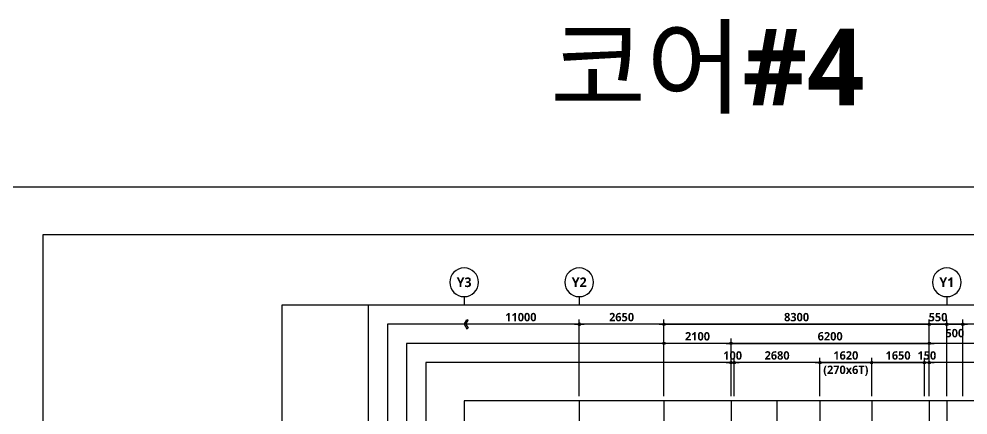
# Model space of a CAD drawing. Header units: millimetres. Extents: x 0 to 356400, y 0 to 68257.
# Drawn here: x 134400 to 164087, y 55856 to 68257 of the extents above; entities that cross this region are included whole.
import ezdxf
from ezdxf.enums import TextEntityAlignment as Align

# ---------------------------------------------------------------- set-up
doc = ezdxf.new("R2010")
doc.units = ezdxf.units.MM
doc.header["$LTSCALE"] = 75
doc.linetypes.add('CEN', pattern=[62, 60, -1, 0, -1])
doc.layers.get('Defpoints').update_dxf_attribs({"color": 161})
for name, color, linetype in [('A-ANNO-TEXT1', 7, 'Continuous'), ('A-CEN', 1, 'CEN'), ('A-ST-AXIS-BUB', 7, 'Continuous'), ('A-ST-AXIS-CEN', 252, 'CEN'), ('A-ST-AXIS-DIM', 7, 'Continuous')]:
    doc.layers.add(name, color=color, linetype=linetype)
for name, color, linetype, plot in [('Defpoint', 161, 'Continuous', False), ('G(그리드1)', 185, 'Continuous', False), ('G(그리드2)', 235, 'Continuous', False)]:
    doc.layers.add(name, color=color, linetype=linetype, plot=plot)
doc.styles.add('2020음성 1차', font='NanumGothicBold.ttf')
doc.styles.add('SH_대대리576', font='')
doc.styles.add('SH_진천_나눔', font='NanumGothicBold.ttf')
doc.styles.get('SH_대대리576').set_extended_font_data('NanumGothic', bold=True)
doc.dimstyles.new('SHP 75', dxfattribs={"dimscale": 75, "dimtxt": 3.5, "dimasz": 1, "dimexe": 2, "dimexo": 2, "dimgap": 1, "dimtad": 1, "dimdec": 0, "dimzin": 0, "dimdsep": 46, "dimtxsty": 'SH_대대리576', "dimblk": 'DIMDOT', "dimcen": 0.09, "dimclrd": 256, "dimclre": 256, "dimclrt": 3, "dimadec": 0, "dimazin": 1, "dimtfac": 1, "dimtdec": 0, "dimtix": 1, "dimtmove": 2, "dimatfit": 0, "dimldrblk": 'DIMDOT', "dimfxl": 1, "dimtfillclr": 3, "dimtolj": 1, "dimtzin": 0, "dimlwd": -1, "dimlwe": -1, "dimarcsym": 0})

# ---------------------------------------------------------------- blocks, each defined once
blk = doc.blocks.new('A-ST-AXIS-BUB-1')
at = {"layer": 'A-ST-AXIS-BUB'}
blk.add_line((0, 350), (0, 0), dxfattribs=at)
blk.add_circle((0, 950), 600, dxfattribs=at)
blk = doc.blocks.new('arrow1')
at = {"color": 0}
for p, q in [((0, 0), (0.286, 0.501)), ((0, 0), (0.286, -0.501)), ((0.165, 0), (0.41, 0.429)), ((0.165, 0), (0.41, -0.429)), ((0.286, 0.501), (0.41, 0.43)), ((0.286, -0.501), (0.41, -0.43))]:
    blk.add_line(p, q, dxfattribs=at)
blk = doc.blocks.new('DIMDOT')
at = {"color": 0}
blk.add_line((-2, 0), (2, 0), dxfattribs=at)
for radius in [0.5, 0.25]:
    blk.add_circle((0, 0), radius, dxfattribs=at)
blk = doc.blocks.new('*D2454')
at = {"layer": 'A-ST-AXIS-DIM'}
for p, q in [((154575, 56450), (154575, 58850)), ((162875, 56450), (162875, 58850)), ((154650, 58700), (162800, 58700))]:
    blk.add_line(p, q, dxfattribs=at)
at = {"layer": 'Defpoints', "color": 0}
for p in [(162875, 58700), (154575, 56300), (162875, 56300)]:
    blk.add_point(p, dxfattribs=at)
at = {"layer": 'A-ST-AXIS-DIM', "linetype": 'ByBlock', "xscale": 75, "yscale": 75, "zscale": 75, "rotation": 180}
blk.add_blockref('DIMDOT', (154575, 58700), dxfattribs=at)
at = {"layer": 'A-ST-AXIS-DIM', "linetype": 'ByBlock', "xscale": 75, "yscale": 75, "zscale": 75}
blk.add_blockref('DIMDOT', (162875, 58700), dxfattribs=at)
at = {"layer": 'A-ST-AXIS-DIM', "color": 3, "insert": (158725, 58920), "char_height": 262.5, "attachment_point": 5, "style": 'SH_대대리576'}
blk.add_mtext('\\A1;8300', dxfattribs=at)
blk = doc.blocks.new('*D2457')
at = {"layer": 'A-ST-AXIS-DIM'}
for p, q in [((162875, 56450), (162875, 58850)), ((163425, 56450), (163425, 58850)), ((162800, 58700), (162725, 58700)), ((162875, 58700), (163425, 58700)), ((163500, 58700), (163575, 58700))]:
    blk.add_line(p, q, dxfattribs=at)
at = {"layer": 'Defpoints', "color": 0}
for p in [(163425, 58700), (162875, 56300), (163425, 56300)]:
    blk.add_point(p, dxfattribs=at)
at = {"layer": 'A-ST-AXIS-DIM', "linetype": 'ByBlock', "xscale": 75, "yscale": 75, "zscale": 75}
blk.add_blockref('DIMDOT', (162875, 58700), dxfattribs=at)
at = {"layer": 'A-ST-AXIS-DIM', "linetype": 'ByBlock', "xscale": 75, "yscale": 75, "zscale": 75, "rotation": 180}
blk.add_blockref('DIMDOT', (163425, 58700), dxfattribs=at)
at = {"layer": 'A-ST-AXIS-DIM', "color": 3, "insert": (163150, 58919), "char_height": 262.5, "attachment_point": 5, "style": 'SH_대대리576'}
blk.add_mtext('\\A1;550', dxfattribs=at)
blk = doc.blocks.new('*D2458')
at = {"layer": 'A-ST-AXIS-DIM'}
for p, q in [((151925, 56450), (151925, 58850)), ((154575, 56450), (154575, 58850)), ((154500, 58700), (152000, 58700))]:
    blk.add_line(p, q, dxfattribs=at)
at = {"layer": 'Defpoints', "color": 0}
for p in [(151925, 58700), (151925, 56300), (154575, 56300)]:
    blk.add_point(p, dxfattribs=at)
at = {"layer": 'A-ST-AXIS-DIM', "linetype": 'ByBlock', "xscale": 75, "yscale": 75, "zscale": 75, "rotation": 180}
blk.add_blockref('DIMDOT', (151925, 58700), dxfattribs=at)
at = {"layer": 'A-ST-AXIS-DIM', "linetype": 'ByBlock', "xscale": 75, "yscale": 75, "zscale": 75}
blk.add_blockref('DIMDOT', (154575, 58700), dxfattribs=at)
at = {"layer": 'A-ST-AXIS-DIM', "color": 3, "insert": (153250, 58920), "char_height": 262.5, "attachment_point": 5, "style": 'SH_대대리576'}
blk.add_mtext('\\A1;2650', dxfattribs=at)
blk = doc.blocks.new('*D2463')
at = {"layer": 'A-ST-AXIS-DIM'}
for p, q in [((156675, 56450), (156675, 58250)), ((162875, 56450), (162875, 58250)), ((156750, 58100), (162800, 58100))]:
    blk.add_line(p, q, dxfattribs=at)
at = {"layer": 'Defpoints', "color": 0}
for p in [(162875, 58100), (156675, 56300), (162875, 56300)]:
    blk.add_point(p, dxfattribs=at)
at = {"layer": 'A-ST-AXIS-DIM', "linetype": 'ByBlock', "xscale": 75, "yscale": 75, "zscale": 75, "rotation": 180}
blk.add_blockref('DIMDOT', (156675, 58100), dxfattribs=at)
at = {"layer": 'A-ST-AXIS-DIM', "linetype": 'ByBlock', "xscale": 75, "yscale": 75, "zscale": 75}
blk.add_blockref('DIMDOT', (162875, 58100), dxfattribs=at)
at = {"layer": 'A-ST-AXIS-DIM', "color": 3, "insert": (159775, 58319.85973), "char_height": 262.5, "attachment_point": 5, "style": 'SH_대대리576'}
blk.add_mtext('\\A1;6200', dxfattribs=at)
blk = doc.blocks.new('*D2464')
at = {"layer": 'A-ST-AXIS-DIM'}
for p, q in [((154575, 56450), (154575, 58250)), ((156675, 56450), (156675, 58250)), ((156600, 58100), (154650, 58100))]:
    blk.add_line(p, q, dxfattribs=at)
at = {"layer": 'Defpoints', "color": 0}
for p in [(154575, 58100), (154575, 56300), (156675, 56300)]:
    blk.add_point(p, dxfattribs=at)
at = {"layer": 'A-ST-AXIS-DIM', "linetype": 'ByBlock', "xscale": 75, "yscale": 75, "zscale": 75, "rotation": 180}
blk.add_blockref('DIMDOT', (154575, 58100), dxfattribs=at)
at = {"layer": 'A-ST-AXIS-DIM', "linetype": 'ByBlock', "xscale": 75, "yscale": 75, "zscale": 75}
blk.add_blockref('DIMDOT', (156675, 58100), dxfattribs=at)
at = {"layer": 'A-ST-AXIS-DIM', "color": 3, "insert": (155625, 58319), "char_height": 262.5, "attachment_point": 5, "style": 'SH_대대리576'}
blk.add_mtext('\\A1;2100', dxfattribs=at)
blk = doc.blocks.new('*D2808')
at = {"layer": 'A-ST-AXIS-DIM'}
for p, q in [((159455, 56450), (159455, 57650)), ((161075, 56450), (161075, 57650)), ((159380, 57500), (159305, 57500)), ((159455, 57500), (161075, 57500)), ((161150, 57500), (161225, 57500))]:
    blk.add_line(p, q, dxfattribs=at)
at = {"layer": 'Defpoints', "color": 0}
for p in [(161075, 57500), (159455, 56300), (161075, 56300)]:
    blk.add_point(p, dxfattribs=at)
at = {"layer": 'A-ST-AXIS-DIM', "linetype": 'ByBlock', "xscale": 75, "yscale": 75, "zscale": 75}
blk.add_blockref('DIMDOT', (159455, 57500), dxfattribs=at)
at = {"layer": 'A-ST-AXIS-DIM', "linetype": 'ByBlock', "xscale": 75, "yscale": 75, "zscale": 75, "rotation": 180}
blk.add_blockref('DIMDOT', (161075, 57500), dxfattribs=at)
at = {"layer": 'A-ST-AXIS-DIM', "color": 3, "char_height": 262.5, "attachment_point": 5, "style": 'SH_대대리576'}
for s, insert in [('\\A1;1620', (160265, 57720)), ('\\A1;(270x6T)', (160265, 57243))]:
    blk.add_mtext(s, dxfattribs=dict(at, insert=insert))
blk = doc.blocks.new('*D2809')
at = {"layer": 'A-ST-AXIS-DIM'}
for p, q in [((161075, 56450), (161075, 57650)), ((162725, 56450), (162725, 57650)), ((161150, 57500), (162650, 57500))]:
    blk.add_line(p, q, dxfattribs=at)
at = {"layer": 'Defpoints', "color": 0}
for p in [(162725, 57500), (161075, 56300), (162725, 56300)]:
    blk.add_point(p, dxfattribs=at)
at = {"layer": 'A-ST-AXIS-DIM', "linetype": 'ByBlock', "xscale": 75, "yscale": 75, "zscale": 75, "rotation": 180}
blk.add_blockref('DIMDOT', (161075, 57500), dxfattribs=at)
at = {"layer": 'A-ST-AXIS-DIM', "linetype": 'ByBlock', "xscale": 75, "yscale": 75, "zscale": 75}
blk.add_blockref('DIMDOT', (162725, 57500), dxfattribs=at)
at = {"layer": 'A-ST-AXIS-DIM', "color": 3, "insert": (161900, 57720), "char_height": 262.5, "attachment_point": 5, "style": 'SH_대대리576'}
blk.add_mtext('\\A1;1650', dxfattribs=at)
blk = doc.blocks.new('*D2810')
at = {"layer": 'A-ST-AXIS-DIM'}
for p, q in [((156775, 56450), (156775, 57650)), ((159455, 56450), (159455, 57650)), ((159380, 57500), (156850, 57500))]:
    blk.add_line(p, q, dxfattribs=at)
at = {"layer": 'Defpoints', "color": 0}
for p in [(156775, 57500), (156775, 56300), (159455, 56300)]:
    blk.add_point(p, dxfattribs=at)
at = {"layer": 'A-ST-AXIS-DIM', "linetype": 'ByBlock', "xscale": 75, "yscale": 75, "zscale": 75, "rotation": 180}
blk.add_blockref('DIMDOT', (156775, 57500), dxfattribs=at)
at = {"layer": 'A-ST-AXIS-DIM', "linetype": 'ByBlock', "xscale": 75, "yscale": 75, "zscale": 75}
blk.add_blockref('DIMDOT', (159455, 57500), dxfattribs=at)
at = {"layer": 'A-ST-AXIS-DIM', "color": 3, "insert": (158115, 57720), "char_height": 262.5, "attachment_point": 5, "style": 'SH_대대리576'}
blk.add_mtext('\\A1;2680', dxfattribs=at)
blk = doc.blocks.new('*D2811')
at = {"layer": 'A-ST-AXIS-DIM'}
for p, q in [((156675, 56450), (156675, 57650)), ((156775, 56450), (156775, 57650)), ((156600, 57500), (156525, 57500)), ((156675, 57500), (156775, 57500)), ((156850, 57500), (156925, 57500))]:
    blk.add_line(p, q, dxfattribs=at)
at = {"layer": 'Defpoints', "color": 0}
for p in [(156775, 57500), (156675, 56300), (156775, 56300)]:
    blk.add_point(p, dxfattribs=at)
at = {"layer": 'A-ST-AXIS-DIM', "linetype": 'ByBlock', "xscale": 75, "yscale": 75, "zscale": 75}
blk.add_blockref('DIMDOT', (156675, 57500), dxfattribs=at)
at = {"layer": 'A-ST-AXIS-DIM', "linetype": 'ByBlock', "xscale": 75, "yscale": 75, "zscale": 75, "rotation": 180}
blk.add_blockref('DIMDOT', (156775, 57500), dxfattribs=at)
at = {"layer": 'A-ST-AXIS-DIM', "color": 3, "insert": (156725, 57719), "char_height": 262.5, "attachment_point": 5, "style": 'SH_대대리576'}
blk.add_mtext('\\A1;100', dxfattribs=at)
blk = doc.blocks.new('*D2812')
at = {"layer": 'A-ST-AXIS-DIM'}
for p, q in [((162725, 56450), (162725, 57650)), ((162875, 56450), (162875, 57650)), ((162650, 57500), (162575, 57500)), ((162875, 57500), (162725, 57500)), ((162950, 57500), (163025, 57500))]:
    blk.add_line(p, q, dxfattribs=at)
at = {"layer": 'Defpoints', "color": 0}
for p in [(162725, 57500), (162725, 56300), (162875, 56300)]:
    blk.add_point(p, dxfattribs=at)
at = {"layer": 'A-ST-AXIS-DIM', "linetype": 'ByBlock', "xscale": 75, "yscale": 75, "zscale": 75}
blk.add_blockref('DIMDOT', (162725, 57500), dxfattribs=at)
at = {"layer": 'A-ST-AXIS-DIM', "linetype": 'ByBlock', "xscale": 75, "yscale": 75, "zscale": 75, "rotation": 180}
blk.add_blockref('DIMDOT', (162875, 57500), dxfattribs=at)
at = {"layer": 'A-ST-AXIS-DIM', "color": 3, "insert": (162800, 57719), "char_height": 262.5, "attachment_point": 5, "style": 'SH_대대리576'}
blk.add_mtext('\\A1;150', dxfattribs=at)
blk = doc.blocks.new('*D4513')
at = {"layer": 'A-ST-AXIS-DIM'}
for p, q in [((163425, 56450), (163425, 58850)), ((163925, 56450), (163925, 58850)), ((163500, 58700), (163850, 58700))]:
    blk.add_line(p, q, dxfattribs=at)
at = {"layer": 'Defpoints', "color": 0}
for p in [(163925, 58700), (163425, 56300), (163925, 56300)]:
    blk.add_point(p, dxfattribs=at)
at = {"layer": 'A-ST-AXIS-DIM', "linetype": 'ByBlock', "xscale": 75, "yscale": 75, "zscale": 75, "rotation": 180}
blk.add_blockref('DIMDOT', (163425, 58700), dxfattribs=at)
at = {"layer": 'A-ST-AXIS-DIM', "linetype": 'ByBlock', "xscale": 75, "yscale": 75, "zscale": 75}
blk.add_blockref('DIMDOT', (163925, 58700), dxfattribs=at)
at = {"layer": 'A-ST-AXIS-DIM', "color": 3, "insert": (163675, 58419), "char_height": 262.5, "attachment_point": 5, "style": 'SH_대대리576'}
blk.add_mtext('\\A1;500', dxfattribs=at)

msp = doc.modelspace()

# ---------------------------------------------------------------- linework, layer by layer
at = {"layer": 'A-CEN'}
for p, q in [((154575, 56300), (154575, 9200)), ((156675, 56300), (156675, 9200)), ((162875, 56300), (162875, 9200))]:
    msp.add_line(p, q, dxfattribs=at)
at = {"layer": 'A-ST-AXIS-CEN'}
for p, q in [((151925, 56300), (151925, 9200)), ((163425, 56300), (163425, 9200))]:
    msp.add_line(p, q, dxfattribs=at)
at = {"layer": 'A-ST-AXIS-DIM'}
for p, q in [((151925, 57800), (151925, 58800)), ((151875, 58700), (148325, 58700))]:
    msp.add_line(p, q, dxfattribs=at)
at = {"layer": 'Defpoint'}
for points in [[(178200, 63000), (178200, 0), (133650, 0), (133650, 63000)], [(135150, 61500), (135150, 8250), (176700, 8250), (176700, 61500)]]:
    msp.add_lwpolyline(points, close=True, dxfattribs=at)
at = {"layer": 'G(그리드1)'}
for points in [[(169225, 59300), (142625, 59300), (142625, 6800), (169225, 6800)], [(169225, 59300), (145325, 59300), (145325, 6800), (169225, 6800)], [(168625, 58700), (145925, 58700), (145925, 7400), (168625, 7400)], [(168025, 58100), (146525, 58100), (146525, 8000), (168025, 8000)], [(167425, 57500), (147125, 57500), (147125, 8600), (167425, 8600)], [(166225, 56300), (148325, 56300), (148325, 9200), (166225, 9200)]]:
    msp.add_lwpolyline(points, close=True, dxfattribs=at)
at = {"layer": 'G(그리드2)'}
for p, q in [((158105, 56300), (158105, 7400)), ((159455, 56300), (159455, 7400)), ((161075, 56300), (161075, 7400))]:
    msp.add_line(p, q, dxfattribs=at)

# ---------------------------------------------------------------- block references
at = {"layer": 'A-ST-AXIS-BUB', "xscale": -0.75, "yscale": 0.75, "zscale": 0.75}
for p in [(148325, 59300), (151925, 59300), (163425, 59300)]:
    msp.add_blockref('A-ST-AXIS-BUB-1', p, dxfattribs=at)
at = {"layer": 'A-ST-AXIS-DIM'}
for name, p, xscale, yscale, zscale, rotation in [('arrow1', (148325, 58700), -300, 300, 300, 179.9999999999856), ('DIMDOT', (151925, 58700), -75, 75, 75, 180)]:
    msp.add_blockref(name, p, dxfattribs=dict(at, xscale=xscale, yscale=yscale, zscale=zscale, rotation=rotation))

# ---------------------------------------------------------------- texts
at = {"layer": 'A-ANNO-TEXT1', "style": 'SH_진천_나눔'}
for s, p in [('Y3', (148325, 60012.5)), ('Y2', (151925, 60012.5)), ('Y1', (163425, 60012.5))]:
    msp.add_text(s, height=300, dxfattribs=at).set_placement(p, align=Align.MIDDLE_CENTER)
at = {"layer": 'A-ST-AXIS-DIM', "color": 3, "insert": (150100, 58919.9), "char_height": 262.5, "attachment_point": 5, "style": 'SH_진천_나눔'}
msp.add_mtext('\\A1;11000', dxfattribs=at)
at = {"layer": 'Defpoints', "style": '2020음성 1차'}
msp.add_text('코어#4', height=2400, dxfattribs=at).set_placement((155925, 66750), align=Align.MIDDLE_CENTER)

# ---------------------------------------------------------------- dimensions: what is measured, and where the dimension line sits
at = {"layer": 'A-ST-AXIS-DIM'}
for base, p1, p2, angle, picture, middle in [((151925, 58700), (154575, 56300), (151925, 56300), 180, '*D2458', (153250, 58919.9)), ((162875, 58700), (154575, 56300), (162875, 56300), 0, '*D2454', (158725, 58919.9)), ((163425, 58700), (162875, 56300), (163425, 56300), 0, '*D2457', (163150, 58919.3)), ((154575, 58100), (156675, 56300), (154575, 56300), 180, '*D2464', (155625, 58319.3)), ((162875, 58100), (156675, 56300), (162875, 56300), 0, '*D2463', (159775, 58319.9))]:
    dim = msp.add_linear_dim(base=base, p1=p1, p2=p2, angle=angle, dimstyle='SHP 75', override={"dimtxsty": 'SH_대대리576', "dimldrblk": 'DIMDOT'}, dxfattribs=at)
    dim.commit()
    dim.dimension.update_dxf_attribs({"geometry": picture, "text_midpoint": middle})
dim = msp.add_linear_dim(base=(163925, 58700), p1=(163425, 56300), p2=(163925, 56300), dimstyle='SHP 75', dxfattribs=at)
dim.commit()
dim.dimension.update_dxf_attribs({"geometry": '*D4513', "text_midpoint": (163675, 58419.3), "dimtype": 160})
for base, p1, p2, angle, picture, middle in [((156775, 57500), (156675, 56300), (156775, 56300), 180, '*D2811', (156725, 57718.9)), ((156775, 57500), (159455, 56300), (156775, 56300), 0, '*D2810', (158115, 57719.9)), ((162725, 57500), (161075, 56300), (162725, 56300), 180, '*D2809', (161900, 57719.9)), ((162725, 57500), (162875, 56300), (162725, 56300), 0, '*D2812', (162800, 57719.3))]:
    dim = msp.add_linear_dim(base=base, p1=p1, p2=p2, angle=angle, dimstyle='SHP 75', dxfattribs=at)
    dim.commit()
    dim.dimension.update_dxf_attribs({"geometry": picture, "text_midpoint": middle})
dim = msp.add_linear_dim(base=(161075, 57500), p1=(159455, 56300), p2=(161075, 56300), angle=180, text='<>\\X(270x6T)', dimstyle='SHP 75', dxfattribs=at)
dim.commit()
dim.dimension.update_dxf_attribs({"geometry": '*D2808', "text_midpoint": (160265, 57500)})

doc.saveas('drawing.dxf')
